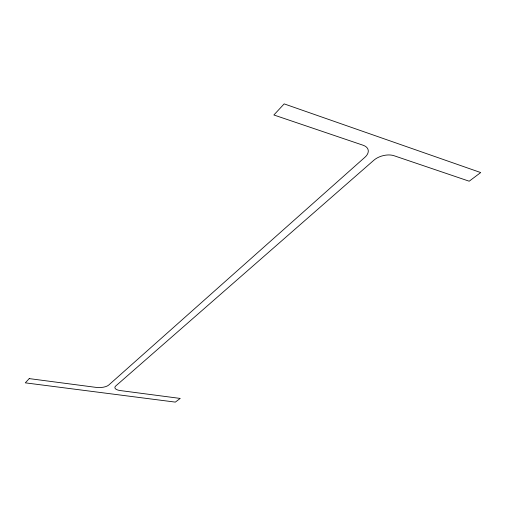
<?xml version="1.0" encoding="UTF-8"?>
<svg xmlns="http://www.w3.org/2000/svg" width="506" height="506" viewBox="0 0 506 506"><rect width="100%" height="100%" fill="white"/><g stroke="black" fill="none" stroke-linecap="round" stroke-linejoin="round"><path stroke-width="0.76" d="M29.234 378.608L25.3 382.846L175.323 402.112L180.225 398.431L120.188 390.55A9.336 3.593 -3.4 0 1 115.735 385.996L373.89 160.206A14.446 8.102 -15.2 0 1 393.984 155.709L469.188 181.211L480.7 172.559L284.17 103.888L273.873 114.982L363.106 145.241A14.68 8.545 -14.3 0 1 364.946 157.246L108.72 385.06A9.506 3.694 -2.8 0 1 96.241 387.406L29.234 378.608"/></g></svg>
